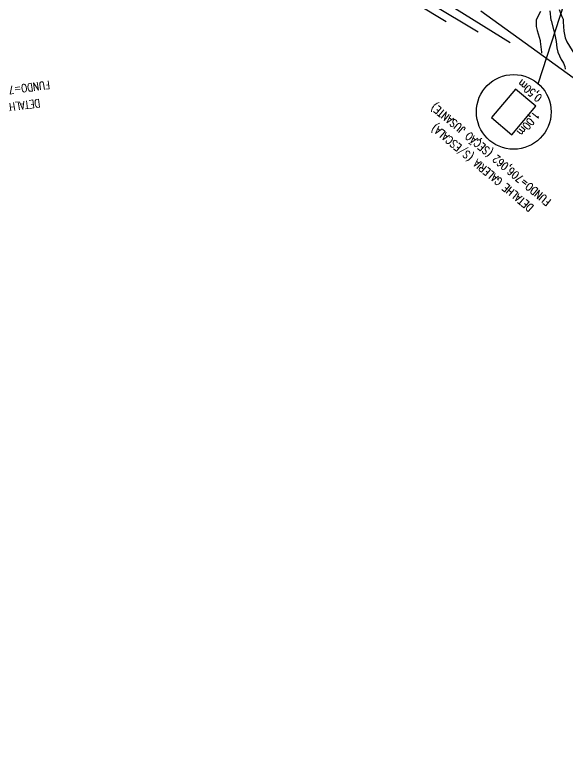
# Model space of a CAD drawing. Header units: metres. Extents: x 298520 to 308411, y 7433745 to 7450750.
# Drawn here: x 299648.9 to 299752.4, y 7449226.3 to 7449363.7 of the extents above; entities that cross this region are included whole.
import ezdxf

# ---------------------------------------------------------------- set-up
doc = ezdxf.new("R2010")
doc.units = ezdxf.units.M
doc.header["$LTSCALE"] = 10
doc.linetypes.add('CONTINUO', pattern=[0])
for name, color, linetype in [('Area', 45, 'Continuous'), ('Curvas de Nivel 1m', 11, 'Continuous'), ('Curvas de Nivel 5m', 15, 'Continuous'), ('TEXTO', 45, 'Continuous')]:
    doc.layers.add(name, color=color, linetype=linetype)
doc.styles.add('ROMANS', font='romans', dxfattribs={"height": 0.2})

msp = doc.modelspace()

# ---------------------------------------------------------------- linework, layer by layer
at = {"layer": 'Area'}
msp.add_polyline3d([(299874.77, 7449210.64, 717.61), (299842.75, 7449255.26, 713.96), (299842.56, 7449255.44, 713.85), (299839.47, 7449257.63, 718.29), (299838.32, 7449259.43, 722.55), (299836.96, 7449261.2, 703.77), (299836.23, 7449262.53, 712.52), (299834.64, 7449264.89, 704.04), (299832.18, 7449268.46, 696.83), (299829.92, 7449271.7, 700.93), (299827.96, 7449274.2, 697.02), (299826.02, 7449276.42, 697.08), (299825.12, 7449277.34, 697.24), (299824.65, 7449278, 697.24), (299823.66, 7449279.22, 697.31), (299818.01, 7449286.69, 696.83), (299815.35, 7449290.43, 704.36), (299807.92, 7449299.51, 697.46), (299800.63, 7449308.33, 698.41), (299778.19, 7449332.86, 713.91), (299773.88, 7449337.03, 706.46), (299773.65, 7449337.14, 710.91), (299772.32, 7449338.2, 708.18), (299736.19, 7449364.29, 699.89)], dxfattribs=at)
at = {"layer": 'Curvas de Nivel 1m', "flags": 128}
for points, elevation in [([(299713.86, 7449371.99), (299729.7, 7449362.38)], 702), ([(299717.65, 7449371.31), (299735.7, 7449360.43)], 701), ([(299750.85, 7449364.62), (299751.36, 7449363.32), (299751.6, 7449362.85), (299751.62, 7449362.61), (299751.61, 7449362.35), (299751.77, 7449360.6), (299752.02, 7449359.31), (299752.32, 7449358.59), (299753.28, 7449356.97), (299753.55, 7449356.58), (299755.25, 7449354.56), (299756.34, 7449352.55), (299757.21, 7449350.81), (299757.32, 7449350.54), (299757.27, 7449350.47), (299756.76, 7449350.17), (299756.77, 7449349.86)], 697), ([(299747.37, 7449364.27), (299746.59, 7449362.67), (299746.55, 7449361.45), (299746.72, 7449360.67), (299747.3, 7449358.81), (299747.33, 7449358.69), (299747.34, 7449358.66), (299747.34, 7449358.62), (299747.54, 7449356.66), (299747.57, 7449356.51), (299747.58, 7449356.45)], 699), ([(299749.1, 7449364.37), (299749.33, 7449362.63), (299749.35, 7449362.55), (299749.88, 7449360.62), (299750.03, 7449359.91), (299750.28, 7449358.62), (299750.43, 7449357.47), (299750.6, 7449356.62), (299751.26, 7449355.24), (299751.52, 7449354.87), (299751.69, 7449354.6), (299751.9, 7449353.95), (299751.99, 7449353.43)], 698)]:
    msp.add_lwpolyline(points, dxfattribs=dict(at, elevation=elevation))
at = {"layer": 'Curvas de Nivel 5m', "elevation": 700, "flags": 128}
msp.add_lwpolyline([(299731.3, 7449364.88), (299741.69, 7449358.48)], dxfattribs=at)
at = {"layer": 'TEXTO', "linetype": 'CONTINUO'}
msp.add_polyline3d([(299746.94, 7449350.74, 0), (299808.38, 7449539.76, 0)], dxfattribs=at)
msp.add_polyline3d([(299742.69, 7449349.74, 0), (299738.19, 7449344.38, 0), (299742.02, 7449341.17, 0), (299746.52, 7449346.53, 0), (299742.69, 7449349.74, 0)], close=True, dxfattribs=at)
msp.add_circle((299742.36, 7449345.46), 7, dxfattribs=at)

# ---------------------------------------------------------------- texts
at = {"layer": 'TEXTO', "style": 'ROMANS', "width": 0.8}
for s, rotation, p in [('FUNDO=702,363 (SEÇÃO JUSANTE)', 187.7333, (299655.35, 7449351.31)), ('0,50m', 139.9936, (299747.8, 7449348.33)), ('DETALHE GALERIA (S/ESCALA)', 187.7333, (299653.52, 7449347.87)), ('FUNDO=706,062 (SEÇÃO JUSANTE)', 139.9936, (299749.47, 7449328.89)), ('1,00m', 229.9936, (299746.2, 7449345.66)), ('DETALHE GALERIA (S/ESCALA)', 139.9936, (299746.21, 7449327.79))]:
    msp.add_text(s, height=1.5, rotation=rotation, dxfattribs=at).set_placement(p)

doc.saveas('drawing.dxf')
